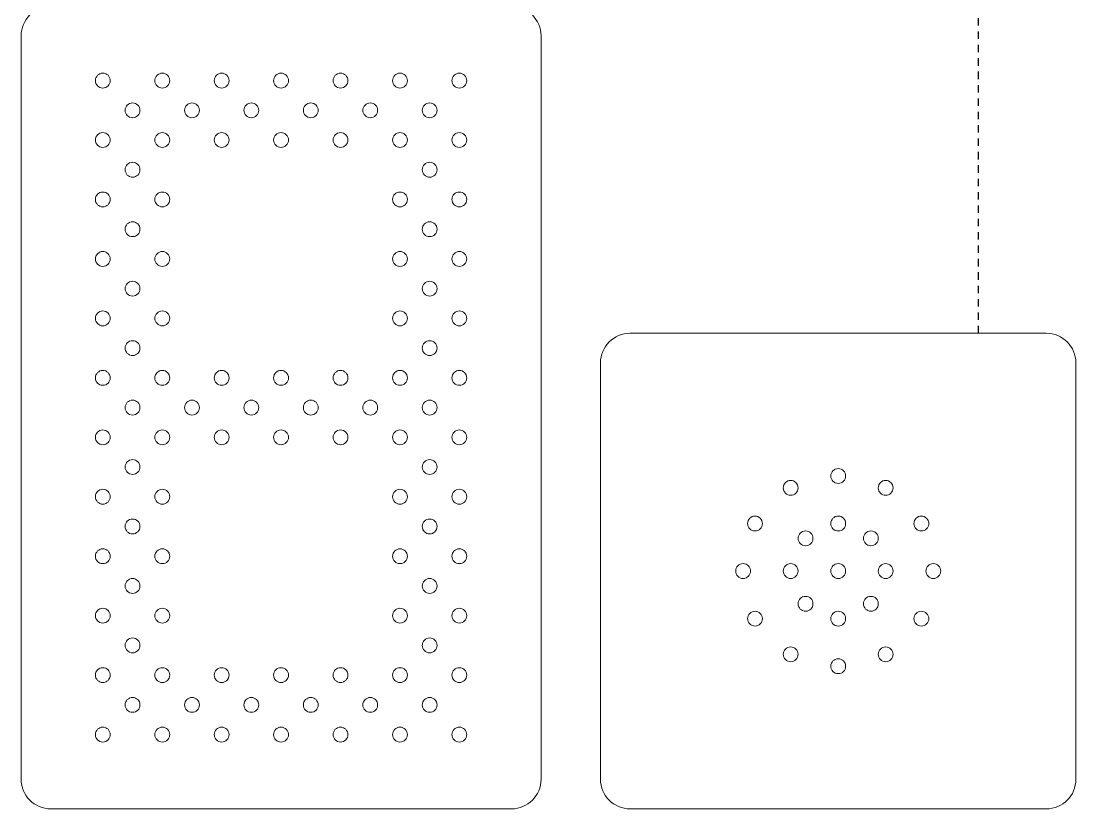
# Model space of a CAD drawing. Header units: inches. Extents: x 300 to 400, y -177 to 73.
# Drawn here: x 328.06 to 345.81, y -108.77 to -95.52 of the extents above; entities that cross this region are included whole.
import ezdxf

# ---------------------------------------------------------------- set-up
doc = ezdxf.new("R2010")
doc.units = ezdxf.units.IN
doc.header["$MEASUREMENT"] = 0
doc.linetypes.add('HIDDEN2', pattern=[0.1875, 0.125, -0.0625])
doc.layers.add('ScoreBone', color=5, linetype='Continuous')

msp = doc.modelspace()

# ---------------------------------------------------------------- linework, layer by layer
at = {"layer": 'ScoreBone', "color": 1, "linetype": 'HIDDEN2'}
msp.add_line((344.168, -100.768), (344.168, 73.232), dxfattribs=at)
at = {"layer": 'ScoreBone', "lineweight": 5}
for points in [[(328.057, -95.768), (328.057, -95.492), (328.282, -95.268), (328.557, -95.268)], [(336.307, -95.268), (336.582, -95.268), (336.807, -95.492), (336.807, -95.768)], [(328.057, -108.268), (328.057, -108.268), (328.057, -95.768), (328.057, -95.768)], [(336.807, -95.768), (336.807, -95.768), (336.807, -108.268), (336.807, -108.268)], [(337.807, -101.268), (337.807, -100.992), (338.03, -100.768), (338.307, -100.768)], [(338.307, -100.768), (338.307, -100.768), (345.307, -100.768), (345.307, -100.768)], [(345.307, -100.768), (345.583, -100.768), (345.807, -100.992), (345.807, -101.268)], [(337.807, -108.268), (337.807, -108.268), (337.807, -101.268), (337.807, -101.268)], [(345.807, -101.268), (345.807, -101.268), (345.807, -108.268), (345.807, -108.268)], [(328.557, -108.768), (328.282, -108.768), (328.057, -108.544), (328.057, -108.268)], [(336.807, -108.268), (336.807, -108.544), (336.582, -108.768), (336.307, -108.768)], [(338.307, -108.768), (338.03, -108.768), (337.807, -108.544), (337.807, -108.268)], [(345.807, -108.268), (345.807, -108.544), (345.583, -108.768), (345.307, -108.768)], [(336.307, -108.768), (336.307, -108.768), (328.557, -108.768), (328.557, -108.768)], [(345.307, -108.768), (345.307, -108.768), (338.307, -108.768), (338.307, -108.768)]]:
    msp.add_open_spline(points, degree=3, dxfattribs=at)
for points in [[(329.557, -96.518), (329.557, -96.587), (329.5, -96.643), (329.432, -96.643), (329.364, -96.643), (329.307, -96.587), (329.307, -96.518), (329.307, -96.449), (329.364, -96.393), (329.432, -96.393), (329.5, -96.393), (329.557, -96.449), (329.557, -96.518)], [(330.557, -96.518), (330.557, -96.587), (330.5, -96.643), (330.432, -96.643), (330.364, -96.643), (330.307, -96.587), (330.307, -96.518), (330.307, -96.449), (330.364, -96.393), (330.432, -96.393), (330.5, -96.393), (330.557, -96.449), (330.557, -96.518)], [(331.557, -96.518), (331.557, -96.587), (331.5, -96.643), (331.432, -96.643), (331.364, -96.643), (331.307, -96.587), (331.307, -96.518), (331.307, -96.449), (331.364, -96.393), (331.432, -96.393), (331.5, -96.393), (331.557, -96.449), (331.557, -96.518)], [(332.557, -96.518), (332.557, -96.587), (332.5, -96.643), (332.432, -96.643), (332.364, -96.643), (332.307, -96.587), (332.307, -96.518), (332.307, -96.449), (332.364, -96.393), (332.432, -96.393), (332.5, -96.393), (332.557, -96.449), (332.557, -96.518)], [(333.557, -96.518), (333.557, -96.587), (333.5, -96.643), (333.432, -96.643), (333.364, -96.643), (333.307, -96.587), (333.307, -96.518), (333.307, -96.449), (333.364, -96.393), (333.432, -96.393), (333.5, -96.393), (333.557, -96.449), (333.557, -96.518)], [(334.557, -96.518), (334.557, -96.587), (334.5, -96.643), (334.432, -96.643), (334.364, -96.643), (334.307, -96.587), (334.307, -96.518), (334.307, -96.449), (334.364, -96.393), (334.432, -96.393), (334.5, -96.393), (334.557, -96.449), (334.557, -96.518)], [(335.557, -96.518), (335.557, -96.587), (335.5, -96.643), (335.432, -96.643), (335.364, -96.643), (335.307, -96.587), (335.307, -96.518), (335.307, -96.449), (335.364, -96.393), (335.432, -96.393), (335.5, -96.393), (335.557, -96.449), (335.557, -96.518)], [(330.057, -97.018), (330.057, -97.087), (330, -97.143), (329.932, -97.143), (329.864, -97.143), (329.807, -97.087), (329.807, -97.018), (329.807, -96.949), (329.864, -96.893), (329.932, -96.893), (330, -96.893), (330.057, -96.949), (330.057, -97.018)], [(331.057, -97.018), (331.057, -97.087), (331, -97.143), (330.932, -97.143), (330.864, -97.143), (330.807, -97.087), (330.807, -97.018), (330.807, -96.949), (330.864, -96.893), (330.932, -96.893), (331, -96.893), (331.057, -96.949), (331.057, -97.018)], [(332.057, -97.018), (332.057, -97.087), (332, -97.143), (331.932, -97.143), (331.864, -97.143), (331.807, -97.087), (331.807, -97.018), (331.807, -96.949), (331.864, -96.893), (331.932, -96.893), (332, -96.893), (332.057, -96.949), (332.057, -97.018)], [(333.057, -97.018), (333.057, -97.087), (333, -97.143), (332.932, -97.143), (332.864, -97.143), (332.807, -97.087), (332.807, -97.018), (332.807, -96.949), (332.864, -96.893), (332.932, -96.893), (333, -96.893), (333.057, -96.949), (333.057, -97.018)], [(334.057, -97.018), (334.057, -97.087), (334, -97.143), (333.932, -97.143), (333.864, -97.143), (333.807, -97.087), (333.807, -97.018), (333.807, -96.949), (333.864, -96.893), (333.932, -96.893), (334, -96.893), (334.057, -96.949), (334.057, -97.018)], [(335.057, -97.018), (335.057, -97.087), (335, -97.143), (334.932, -97.143), (334.864, -97.143), (334.807, -97.087), (334.807, -97.018), (334.807, -96.949), (334.864, -96.893), (334.932, -96.893), (335, -96.893), (335.057, -96.949), (335.057, -97.018)], [(329.557, -97.518), (329.557, -97.587), (329.5, -97.643), (329.432, -97.643), (329.364, -97.643), (329.307, -97.587), (329.307, -97.518), (329.307, -97.449), (329.364, -97.393), (329.432, -97.393), (329.5, -97.393), (329.557, -97.449), (329.557, -97.518)], [(330.557, -97.518), (330.557, -97.587), (330.5, -97.643), (330.432, -97.643), (330.364, -97.643), (330.307, -97.587), (330.307, -97.518), (330.307, -97.449), (330.364, -97.393), (330.432, -97.393), (330.5, -97.393), (330.557, -97.449), (330.557, -97.518)], [(331.557, -97.518), (331.557, -97.587), (331.5, -97.643), (331.432, -97.643), (331.364, -97.643), (331.307, -97.587), (331.307, -97.518), (331.307, -97.449), (331.364, -97.393), (331.432, -97.393), (331.5, -97.393), (331.557, -97.449), (331.557, -97.518)], [(332.557, -97.518), (332.557, -97.587), (332.5, -97.643), (332.432, -97.643), (332.364, -97.643), (332.307, -97.587), (332.307, -97.518), (332.307, -97.449), (332.364, -97.393), (332.432, -97.393), (332.5, -97.393), (332.557, -97.449), (332.557, -97.518)], [(333.557, -97.518), (333.557, -97.587), (333.5, -97.643), (333.432, -97.643), (333.364, -97.643), (333.307, -97.587), (333.307, -97.518), (333.307, -97.449), (333.364, -97.393), (333.432, -97.393), (333.5, -97.393), (333.557, -97.449), (333.557, -97.518)], [(334.557, -97.518), (334.557, -97.587), (334.5, -97.643), (334.432, -97.643), (334.364, -97.643), (334.307, -97.587), (334.307, -97.518), (334.307, -97.449), (334.364, -97.393), (334.432, -97.393), (334.5, -97.393), (334.557, -97.449), (334.557, -97.518)], [(335.557, -97.518), (335.557, -97.587), (335.5, -97.643), (335.432, -97.643), (335.364, -97.643), (335.307, -97.587), (335.307, -97.518), (335.307, -97.449), (335.364, -97.393), (335.432, -97.393), (335.5, -97.393), (335.557, -97.449), (335.557, -97.518)], [(330.057, -98.018), (330.057, -98.087), (330, -98.143), (329.932, -98.143), (329.864, -98.143), (329.807, -98.087), (329.807, -98.018), (329.807, -97.949), (329.864, -97.893), (329.932, -97.893), (330, -97.893), (330.057, -97.949), (330.057, -98.018)], [(335.057, -98.018), (335.057, -98.087), (335, -98.143), (334.932, -98.143), (334.864, -98.143), (334.807, -98.087), (334.807, -98.018), (334.807, -97.949), (334.864, -97.893), (334.932, -97.893), (335, -97.893), (335.057, -97.949), (335.057, -98.018)], [(329.557, -98.518), (329.557, -98.587), (329.5, -98.643), (329.432, -98.643), (329.364, -98.643), (329.307, -98.587), (329.307, -98.518), (329.307, -98.449), (329.364, -98.393), (329.432, -98.393), (329.5, -98.393), (329.557, -98.449), (329.557, -98.518)], [(330.557, -98.518), (330.557, -98.587), (330.5, -98.643), (330.432, -98.643), (330.364, -98.643), (330.307, -98.587), (330.307, -98.518), (330.307, -98.449), (330.364, -98.393), (330.432, -98.393), (330.5, -98.393), (330.557, -98.449), (330.557, -98.518)], [(334.557, -98.518), (334.557, -98.587), (334.5, -98.643), (334.432, -98.643), (334.364, -98.643), (334.307, -98.587), (334.307, -98.518), (334.307, -98.449), (334.364, -98.393), (334.432, -98.393), (334.5, -98.393), (334.557, -98.449), (334.557, -98.518)], [(335.557, -98.518), (335.557, -98.587), (335.5, -98.643), (335.432, -98.643), (335.364, -98.643), (335.307, -98.587), (335.307, -98.518), (335.307, -98.449), (335.364, -98.393), (335.432, -98.393), (335.5, -98.393), (335.557, -98.449), (335.557, -98.518)], [(330.057, -99.018), (330.057, -99.087), (330, -99.143), (329.932, -99.143), (329.864, -99.143), (329.807, -99.087), (329.807, -99.018), (329.807, -98.949), (329.864, -98.893), (329.932, -98.893), (330, -98.893), (330.057, -98.949), (330.057, -99.018)], [(335.057, -99.018), (335.057, -99.087), (335, -99.143), (334.932, -99.143), (334.864, -99.143), (334.807, -99.087), (334.807, -99.018), (334.807, -98.949), (334.864, -98.893), (334.932, -98.893), (335, -98.893), (335.057, -98.949), (335.057, -99.018)], [(329.557, -99.518), (329.557, -99.587), (329.5, -99.643), (329.432, -99.643), (329.364, -99.643), (329.307, -99.587), (329.307, -99.518), (329.307, -99.449), (329.364, -99.393), (329.432, -99.393), (329.5, -99.393), (329.557, -99.449), (329.557, -99.518)], [(330.557, -99.518), (330.557, -99.587), (330.5, -99.643), (330.432, -99.643), (330.364, -99.643), (330.307, -99.587), (330.307, -99.518), (330.307, -99.449), (330.364, -99.393), (330.432, -99.393), (330.5, -99.393), (330.557, -99.449), (330.557, -99.518)], [(334.557, -99.518), (334.557, -99.587), (334.5, -99.643), (334.432, -99.643), (334.364, -99.643), (334.307, -99.587), (334.307, -99.518), (334.307, -99.449), (334.364, -99.393), (334.432, -99.393), (334.5, -99.393), (334.557, -99.449), (334.557, -99.518)], [(335.557, -99.518), (335.557, -99.587), (335.5, -99.643), (335.432, -99.643), (335.364, -99.643), (335.307, -99.587), (335.307, -99.518), (335.307, -99.449), (335.364, -99.393), (335.432, -99.393), (335.5, -99.393), (335.557, -99.449), (335.557, -99.518)], [(330.057, -100.018), (330.057, -100.087), (330, -100.143), (329.932, -100.143), (329.864, -100.143), (329.807, -100.087), (329.807, -100.018), (329.807, -99.949), (329.864, -99.893), (329.932, -99.893), (330, -99.893), (330.057, -99.949), (330.057, -100.018)], [(335.057, -100.018), (335.057, -100.087), (335, -100.143), (334.932, -100.143), (334.864, -100.143), (334.807, -100.087), (334.807, -100.018), (334.807, -99.949), (334.864, -99.893), (334.932, -99.893), (335, -99.893), (335.057, -99.949), (335.057, -100.018)], [(329.557, -100.518), (329.557, -100.587), (329.5, -100.643), (329.432, -100.643), (329.364, -100.643), (329.307, -100.587), (329.307, -100.518), (329.307, -100.449), (329.364, -100.393), (329.432, -100.393), (329.5, -100.393), (329.557, -100.449), (329.557, -100.518)], [(330.557, -100.518), (330.557, -100.587), (330.5, -100.643), (330.432, -100.643), (330.364, -100.643), (330.307, -100.587), (330.307, -100.518), (330.307, -100.449), (330.364, -100.393), (330.432, -100.393), (330.5, -100.393), (330.557, -100.449), (330.557, -100.518)], [(334.557, -100.518), (334.557, -100.587), (334.5, -100.643), (334.432, -100.643), (334.364, -100.643), (334.307, -100.587), (334.307, -100.518), (334.307, -100.449), (334.364, -100.393), (334.432, -100.393), (334.5, -100.393), (334.557, -100.449), (334.557, -100.518)], [(335.557, -100.518), (335.557, -100.587), (335.5, -100.643), (335.432, -100.643), (335.364, -100.643), (335.307, -100.587), (335.307, -100.518), (335.307, -100.449), (335.364, -100.393), (335.432, -100.393), (335.5, -100.393), (335.557, -100.449), (335.557, -100.518)], [(330.057, -101.018), (330.057, -101.087), (330, -101.143), (329.932, -101.143), (329.864, -101.143), (329.807, -101.087), (329.807, -101.018), (329.807, -100.949), (329.864, -100.893), (329.932, -100.893), (330, -100.893), (330.057, -100.949), (330.057, -101.018)], [(335.057, -101.018), (335.057, -101.087), (335, -101.143), (334.932, -101.143), (334.864, -101.143), (334.807, -101.087), (334.807, -101.018), (334.807, -100.949), (334.864, -100.893), (334.932, -100.893), (335, -100.893), (335.057, -100.949), (335.057, -101.018)], [(329.557, -101.518), (329.557, -101.587), (329.5, -101.643), (329.432, -101.643), (329.364, -101.643), (329.307, -101.587), (329.307, -101.518), (329.307, -101.449), (329.364, -101.393), (329.432, -101.393), (329.5, -101.393), (329.557, -101.449), (329.557, -101.518)], [(330.557, -101.518), (330.557, -101.587), (330.5, -101.643), (330.432, -101.643), (330.364, -101.643), (330.307, -101.587), (330.307, -101.518), (330.307, -101.449), (330.364, -101.393), (330.432, -101.393), (330.5, -101.393), (330.557, -101.449), (330.557, -101.518)], [(331.557, -101.518), (331.557, -101.587), (331.5, -101.643), (331.432, -101.643), (331.364, -101.643), (331.307, -101.587), (331.307, -101.518), (331.307, -101.449), (331.364, -101.393), (331.432, -101.393), (331.5, -101.393), (331.557, -101.449), (331.557, -101.518)], [(332.557, -101.518), (332.557, -101.587), (332.5, -101.643), (332.432, -101.643), (332.364, -101.643), (332.307, -101.587), (332.307, -101.518), (332.307, -101.449), (332.364, -101.393), (332.432, -101.393), (332.5, -101.393), (332.557, -101.449), (332.557, -101.518)], [(333.557, -101.518), (333.557, -101.587), (333.5, -101.643), (333.432, -101.643), (333.364, -101.643), (333.307, -101.587), (333.307, -101.518), (333.307, -101.449), (333.364, -101.393), (333.432, -101.393), (333.5, -101.393), (333.557, -101.449), (333.557, -101.518)], [(334.557, -101.518), (334.557, -101.587), (334.5, -101.643), (334.432, -101.643), (334.364, -101.643), (334.307, -101.587), (334.307, -101.518), (334.307, -101.449), (334.364, -101.393), (334.432, -101.393), (334.5, -101.393), (334.557, -101.449), (334.557, -101.518)], [(335.557, -101.518), (335.557, -101.587), (335.5, -101.643), (335.432, -101.643), (335.364, -101.643), (335.307, -101.587), (335.307, -101.518), (335.307, -101.449), (335.364, -101.393), (335.432, -101.393), (335.5, -101.393), (335.557, -101.449), (335.557, -101.518)], [(330.057, -102.018), (330.057, -102.087), (330, -102.143), (329.932, -102.143), (329.864, -102.143), (329.807, -102.087), (329.807, -102.018), (329.807, -101.949), (329.864, -101.893), (329.932, -101.893), (330, -101.893), (330.057, -101.949), (330.057, -102.018)], [(331.057, -102.018), (331.057, -102.087), (331, -102.143), (330.932, -102.143), (330.864, -102.143), (330.807, -102.087), (330.807, -102.018), (330.807, -101.949), (330.864, -101.893), (330.932, -101.893), (331, -101.893), (331.057, -101.949), (331.057, -102.018)], [(332.057, -102.018), (332.057, -102.087), (332, -102.143), (331.932, -102.143), (331.864, -102.143), (331.807, -102.087), (331.807, -102.018), (331.807, -101.949), (331.864, -101.893), (331.932, -101.893), (332, -101.893), (332.057, -101.949), (332.057, -102.018)], [(333.057, -102.018), (333.057, -102.087), (333, -102.143), (332.932, -102.143), (332.864, -102.143), (332.807, -102.087), (332.807, -102.018), (332.807, -101.949), (332.864, -101.893), (332.932, -101.893), (333, -101.893), (333.057, -101.949), (333.057, -102.018)], [(334.057, -102.018), (334.057, -102.087), (334, -102.143), (333.932, -102.143), (333.864, -102.143), (333.807, -102.087), (333.807, -102.018), (333.807, -101.949), (333.864, -101.893), (333.932, -101.893), (334, -101.893), (334.057, -101.949), (334.057, -102.018)], [(335.057, -102.018), (335.057, -102.087), (335, -102.143), (334.932, -102.143), (334.864, -102.143), (334.807, -102.087), (334.807, -102.018), (334.807, -101.949), (334.864, -101.893), (334.932, -101.893), (335, -101.893), (335.057, -101.949), (335.057, -102.018)], [(329.557, -102.518), (329.557, -102.587), (329.5, -102.643), (329.432, -102.643), (329.364, -102.643), (329.307, -102.587), (329.307, -102.518), (329.307, -102.449), (329.364, -102.393), (329.432, -102.393), (329.5, -102.393), (329.557, -102.449), (329.557, -102.518)], [(330.557, -102.518), (330.557, -102.587), (330.5, -102.643), (330.432, -102.643), (330.364, -102.643), (330.307, -102.587), (330.307, -102.518), (330.307, -102.449), (330.364, -102.393), (330.432, -102.393), (330.5, -102.393), (330.557, -102.449), (330.557, -102.518)], [(331.557, -102.518), (331.557, -102.587), (331.5, -102.643), (331.432, -102.643), (331.364, -102.643), (331.307, -102.587), (331.307, -102.518), (331.307, -102.449), (331.364, -102.393), (331.432, -102.393), (331.5, -102.393), (331.557, -102.449), (331.557, -102.518)], [(332.557, -102.518), (332.557, -102.587), (332.5, -102.643), (332.432, -102.643), (332.364, -102.643), (332.307, -102.587), (332.307, -102.518), (332.307, -102.449), (332.364, -102.393), (332.432, -102.393), (332.5, -102.393), (332.557, -102.449), (332.557, -102.518)], [(333.557, -102.518), (333.557, -102.587), (333.5, -102.643), (333.432, -102.643), (333.364, -102.643), (333.307, -102.587), (333.307, -102.518), (333.307, -102.449), (333.364, -102.393), (333.432, -102.393), (333.5, -102.393), (333.557, -102.449), (333.557, -102.518)], [(334.557, -102.518), (334.557, -102.587), (334.5, -102.643), (334.432, -102.643), (334.364, -102.643), (334.307, -102.587), (334.307, -102.518), (334.307, -102.449), (334.364, -102.393), (334.432, -102.393), (334.5, -102.393), (334.557, -102.449), (334.557, -102.518)], [(335.557, -102.518), (335.557, -102.587), (335.5, -102.643), (335.432, -102.643), (335.364, -102.643), (335.307, -102.587), (335.307, -102.518), (335.307, -102.449), (335.364, -102.393), (335.432, -102.393), (335.5, -102.393), (335.557, -102.449), (335.557, -102.518)], [(330.057, -103.018), (330.057, -103.087), (330, -103.143), (329.932, -103.143), (329.864, -103.143), (329.807, -103.087), (329.807, -103.018), (329.807, -102.949), (329.864, -102.893), (329.932, -102.893), (330, -102.893), (330.057, -102.949), (330.057, -103.018)], [(335.057, -103.018), (335.057, -103.087), (335, -103.143), (334.932, -103.143), (334.864, -103.143), (334.807, -103.087), (334.807, -103.018), (334.807, -102.949), (334.864, -102.893), (334.932, -102.893), (335, -102.893), (335.057, -102.949), (335.057, -103.018)], [(341.932, -103.168), (341.932, -103.237), (341.876, -103.293), (341.807, -103.293), (341.737, -103.293), (341.682, -103.237), (341.682, -103.168), (341.682, -103.099), (341.737, -103.043), (341.807, -103.043), (341.876, -103.043), (341.932, -103.099), (341.932, -103.168)], [(341.132, -103.368), (341.132, -103.437), (341.076, -103.493), (341.007, -103.493), (340.938, -103.493), (340.882, -103.437), (340.882, -103.368), (340.882, -103.299), (340.938, -103.243), (341.007, -103.243), (341.076, -103.243), (341.132, -103.299), (341.132, -103.368)], [(342.731, -103.368), (342.731, -103.437), (342.676, -103.493), (342.606, -103.493), (342.538, -103.493), (342.481, -103.437), (342.481, -103.368), (342.481, -103.299), (342.538, -103.243), (342.606, -103.243), (342.676, -103.243), (342.731, -103.299), (342.731, -103.368)], [(329.557, -103.518), (329.557, -103.587), (329.5, -103.643), (329.432, -103.643), (329.364, -103.643), (329.307, -103.587), (329.307, -103.518), (329.307, -103.449), (329.364, -103.393), (329.432, -103.393), (329.5, -103.393), (329.557, -103.449), (329.557, -103.518)], [(329.557, -103.518), (329.557, -103.587), (329.5, -103.643), (329.432, -103.643), (329.364, -103.643), (329.307, -103.587), (329.307, -103.518), (329.307, -103.449), (329.364, -103.393), (329.432, -103.393), (329.5, -103.393), (329.557, -103.449), (329.557, -103.518)], [(330.557, -103.518), (330.557, -103.587), (330.5, -103.643), (330.432, -103.643), (330.364, -103.643), (330.307, -103.587), (330.307, -103.518), (330.307, -103.449), (330.364, -103.393), (330.432, -103.393), (330.5, -103.393), (330.557, -103.449), (330.557, -103.518)], [(330.557, -103.518), (330.557, -103.587), (330.5, -103.643), (330.432, -103.643), (330.364, -103.643), (330.307, -103.587), (330.307, -103.518), (330.307, -103.449), (330.364, -103.393), (330.432, -103.393), (330.5, -103.393), (330.557, -103.449), (330.557, -103.518)], [(334.557, -103.518), (334.557, -103.587), (334.5, -103.643), (334.432, -103.643), (334.364, -103.643), (334.307, -103.587), (334.307, -103.518), (334.307, -103.449), (334.364, -103.393), (334.432, -103.393), (334.5, -103.393), (334.557, -103.449), (334.557, -103.518)], [(334.557, -103.518), (334.557, -103.587), (334.5, -103.643), (334.432, -103.643), (334.364, -103.643), (334.307, -103.587), (334.307, -103.518), (334.307, -103.449), (334.364, -103.393), (334.432, -103.393), (334.5, -103.393), (334.557, -103.449), (334.557, -103.518)], [(335.557, -103.518), (335.557, -103.587), (335.5, -103.643), (335.432, -103.643), (335.364, -103.643), (335.307, -103.587), (335.307, -103.518), (335.307, -103.449), (335.364, -103.393), (335.432, -103.393), (335.5, -103.393), (335.557, -103.449), (335.557, -103.518)], [(335.557, -103.518), (335.557, -103.587), (335.5, -103.643), (335.432, -103.643), (335.364, -103.643), (335.307, -103.587), (335.307, -103.518), (335.307, -103.449), (335.364, -103.393), (335.432, -103.393), (335.5, -103.393), (335.557, -103.449), (335.557, -103.518)], [(330.057, -104.018), (330.057, -104.087), (330, -104.143), (329.932, -104.143), (329.864, -104.143), (329.807, -104.087), (329.807, -104.018), (329.807, -103.949), (329.864, -103.893), (329.932, -103.893), (330, -103.893), (330.057, -103.949), (330.057, -104.018)], [(330.057, -104.018), (330.057, -104.087), (330, -104.143), (329.932, -104.143), (329.864, -104.143), (329.807, -104.087), (329.807, -104.018), (329.807, -103.949), (329.864, -103.893), (329.932, -103.893), (330, -103.893), (330.057, -103.949), (330.057, -104.018)], [(335.057, -104.018), (335.057, -104.087), (335, -104.143), (334.932, -104.143), (334.864, -104.143), (334.807, -104.087), (334.807, -104.018), (334.807, -103.949), (334.864, -103.893), (334.932, -103.893), (335, -103.893), (335.057, -103.949), (335.057, -104.018)], [(335.057, -104.018), (335.057, -104.087), (335, -104.143), (334.932, -104.143), (334.864, -104.143), (334.807, -104.087), (334.807, -104.018), (334.807, -103.949), (334.864, -103.893), (334.932, -103.893), (335, -103.893), (335.057, -103.949), (335.057, -104.018)], [(340.532, -103.968), (340.532, -104.037), (340.476, -104.093), (340.407, -104.093), (340.338, -104.093), (340.282, -104.037), (340.282, -103.968), (340.282, -103.899), (340.338, -103.843), (340.407, -103.843), (340.476, -103.843), (340.532, -103.899), (340.532, -103.968)], [(341.932, -103.968), (341.932, -104.037), (341.876, -104.093), (341.807, -104.093), (341.737, -104.093), (341.682, -104.037), (341.682, -103.968), (341.682, -103.899), (341.737, -103.843), (341.807, -103.843), (341.876, -103.843), (341.932, -103.899), (341.932, -103.968)], [(343.332, -103.968), (343.332, -104.037), (343.275, -104.093), (343.207, -104.093), (343.138, -104.093), (343.082, -104.037), (343.082, -103.968), (343.082, -103.899), (343.138, -103.843), (343.207, -103.843), (343.275, -103.843), (343.332, -103.899), (343.332, -103.968)], [(341.382, -104.218), (341.382, -104.287), (341.326, -104.343), (341.257, -104.343), (341.188, -104.343), (341.132, -104.287), (341.132, -104.218), (341.132, -104.149), (341.188, -104.093), (341.257, -104.093), (341.326, -104.093), (341.382, -104.149), (341.382, -104.218)], [(342.481, -104.218), (342.481, -104.287), (342.426, -104.343), (342.356, -104.343), (342.288, -104.343), (342.231, -104.287), (342.231, -104.218), (342.231, -104.149), (342.288, -104.093), (342.356, -104.093), (342.426, -104.093), (342.481, -104.149), (342.481, -104.218)], [(329.557, -104.518), (329.557, -104.587), (329.5, -104.643), (329.432, -104.643), (329.364, -104.643), (329.307, -104.587), (329.307, -104.518), (329.307, -104.449), (329.364, -104.393), (329.432, -104.393), (329.5, -104.393), (329.557, -104.449), (329.557, -104.518)], [(330.557, -104.518), (330.557, -104.587), (330.5, -104.643), (330.432, -104.643), (330.364, -104.643), (330.307, -104.587), (330.307, -104.518), (330.307, -104.449), (330.364, -104.393), (330.432, -104.393), (330.5, -104.393), (330.557, -104.449), (330.557, -104.518)], [(334.557, -104.518), (334.557, -104.587), (334.5, -104.643), (334.432, -104.643), (334.364, -104.643), (334.307, -104.587), (334.307, -104.518), (334.307, -104.449), (334.364, -104.393), (334.432, -104.393), (334.5, -104.393), (334.557, -104.449), (334.557, -104.518)], [(335.557, -104.518), (335.557, -104.587), (335.5, -104.643), (335.432, -104.643), (335.364, -104.643), (335.307, -104.587), (335.307, -104.518), (335.307, -104.449), (335.364, -104.393), (335.432, -104.393), (335.5, -104.393), (335.557, -104.449), (335.557, -104.518)], [(340.332, -104.768), (340.332, -104.837), (340.275, -104.893), (340.207, -104.893), (340.138, -104.893), (340.082, -104.837), (340.082, -104.768), (340.082, -104.699), (340.138, -104.643), (340.207, -104.643), (340.275, -104.643), (340.332, -104.699), (340.332, -104.768)], [(341.132, -104.768), (341.132, -104.837), (341.076, -104.893), (341.007, -104.893), (340.938, -104.893), (340.882, -104.837), (340.882, -104.768), (340.882, -104.699), (340.938, -104.643), (341.007, -104.643), (341.076, -104.643), (341.132, -104.699), (341.132, -104.768)], [(341.932, -104.768), (341.932, -104.837), (341.876, -104.893), (341.807, -104.893), (341.737, -104.893), (341.682, -104.837), (341.682, -104.768), (341.682, -104.699), (341.737, -104.643), (341.807, -104.643), (341.876, -104.643), (341.932, -104.699), (341.932, -104.768)], [(342.731, -104.768), (342.731, -104.837), (342.676, -104.893), (342.606, -104.893), (342.538, -104.893), (342.481, -104.837), (342.481, -104.768), (342.481, -104.699), (342.538, -104.643), (342.606, -104.643), (342.676, -104.643), (342.731, -104.699), (342.731, -104.768)], [(343.532, -104.768), (343.532, -104.837), (343.476, -104.893), (343.407, -104.893), (343.338, -104.893), (343.282, -104.837), (343.282, -104.768), (343.282, -104.699), (343.338, -104.643), (343.407, -104.643), (343.476, -104.643), (343.532, -104.699), (343.532, -104.768)], [(330.057, -105.018), (330.057, -105.087), (330, -105.143), (329.932, -105.143), (329.864, -105.143), (329.807, -105.087), (329.807, -105.018), (329.807, -104.949), (329.864, -104.893), (329.932, -104.893), (330, -104.893), (330.057, -104.949), (330.057, -105.018)], [(335.057, -105.018), (335.057, -105.087), (335, -105.143), (334.932, -105.143), (334.864, -105.143), (334.807, -105.087), (334.807, -105.018), (334.807, -104.949), (334.864, -104.893), (334.932, -104.893), (335, -104.893), (335.057, -104.949), (335.057, -105.018)], [(341.382, -105.318), (341.382, -105.387), (341.326, -105.443), (341.257, -105.443), (341.188, -105.443), (341.132, -105.387), (341.132, -105.318), (341.132, -105.249), (341.188, -105.193), (341.257, -105.193), (341.326, -105.193), (341.382, -105.249), (341.382, -105.318)], [(342.481, -105.318), (342.481, -105.387), (342.426, -105.443), (342.356, -105.443), (342.288, -105.443), (342.231, -105.387), (342.231, -105.318), (342.231, -105.249), (342.288, -105.193), (342.356, -105.193), (342.426, -105.193), (342.481, -105.249), (342.481, -105.318)], [(329.557, -105.518), (329.557, -105.587), (329.5, -105.643), (329.432, -105.643), (329.364, -105.643), (329.307, -105.587), (329.307, -105.518), (329.307, -105.449), (329.364, -105.393), (329.432, -105.393), (329.5, -105.393), (329.557, -105.449), (329.557, -105.518)], [(330.557, -105.518), (330.557, -105.587), (330.5, -105.643), (330.432, -105.643), (330.364, -105.643), (330.307, -105.587), (330.307, -105.518), (330.307, -105.449), (330.364, -105.393), (330.432, -105.393), (330.5, -105.393), (330.557, -105.449), (330.557, -105.518)], [(334.557, -105.518), (334.557, -105.587), (334.5, -105.643), (334.432, -105.643), (334.364, -105.643), (334.307, -105.587), (334.307, -105.518), (334.307, -105.449), (334.364, -105.393), (334.432, -105.393), (334.5, -105.393), (334.557, -105.449), (334.557, -105.518)], [(335.557, -105.518), (335.557, -105.587), (335.5, -105.643), (335.432, -105.643), (335.364, -105.643), (335.307, -105.587), (335.307, -105.518), (335.307, -105.449), (335.364, -105.393), (335.432, -105.393), (335.5, -105.393), (335.557, -105.449), (335.557, -105.518)], [(340.532, -105.568), (340.532, -105.637), (340.476, -105.693), (340.407, -105.693), (340.338, -105.693), (340.282, -105.637), (340.282, -105.568), (340.282, -105.499), (340.338, -105.443), (340.407, -105.443), (340.476, -105.443), (340.532, -105.499), (340.532, -105.568)], [(341.932, -105.568), (341.932, -105.637), (341.876, -105.693), (341.807, -105.693), (341.737, -105.693), (341.682, -105.637), (341.682, -105.568), (341.682, -105.499), (341.737, -105.443), (341.807, -105.443), (341.876, -105.443), (341.932, -105.499), (341.932, -105.568)], [(343.332, -105.568), (343.332, -105.637), (343.275, -105.693), (343.207, -105.693), (343.138, -105.693), (343.082, -105.637), (343.082, -105.568), (343.082, -105.499), (343.138, -105.443), (343.207, -105.443), (343.275, -105.443), (343.332, -105.499), (343.332, -105.568)], [(330.057, -106.018), (330.057, -106.087), (330, -106.143), (329.932, -106.143), (329.864, -106.143), (329.807, -106.087), (329.807, -106.018), (329.807, -105.949), (329.864, -105.893), (329.932, -105.893), (330, -105.893), (330.057, -105.949), (330.057, -106.018)], [(335.057, -106.018), (335.057, -106.087), (335, -106.143), (334.932, -106.143), (334.864, -106.143), (334.807, -106.087), (334.807, -106.018), (334.807, -105.949), (334.864, -105.893), (334.932, -105.893), (335, -105.893), (335.057, -105.949), (335.057, -106.018)], [(341.132, -106.168), (341.132, -106.237), (341.076, -106.293), (341.007, -106.293), (340.938, -106.293), (340.882, -106.237), (340.882, -106.168), (340.882, -106.099), (340.938, -106.043), (341.007, -106.043), (341.076, -106.043), (341.132, -106.099), (341.132, -106.168)], [(342.731, -106.168), (342.731, -106.237), (342.676, -106.293), (342.606, -106.293), (342.538, -106.293), (342.481, -106.237), (342.481, -106.168), (342.481, -106.099), (342.538, -106.043), (342.606, -106.043), (342.676, -106.043), (342.731, -106.099), (342.731, -106.168)], [(341.932, -106.368), (341.932, -106.437), (341.876, -106.493), (341.807, -106.493), (341.737, -106.493), (341.682, -106.437), (341.682, -106.368), (341.682, -106.299), (341.737, -106.243), (341.807, -106.243), (341.876, -106.243), (341.932, -106.299), (341.932, -106.368)], [(329.557, -106.518), (329.557, -106.587), (329.5, -106.643), (329.432, -106.643), (329.364, -106.643), (329.307, -106.587), (329.307, -106.518), (329.307, -106.449), (329.364, -106.393), (329.432, -106.393), (329.5, -106.393), (329.557, -106.449), (329.557, -106.518)], [(330.557, -106.518), (330.557, -106.587), (330.5, -106.643), (330.432, -106.643), (330.364, -106.643), (330.307, -106.587), (330.307, -106.518), (330.307, -106.449), (330.364, -106.393), (330.432, -106.393), (330.5, -106.393), (330.557, -106.449), (330.557, -106.518)], [(331.557, -106.518), (331.557, -106.587), (331.5, -106.643), (331.432, -106.643), (331.364, -106.643), (331.307, -106.587), (331.307, -106.518), (331.307, -106.449), (331.364, -106.393), (331.432, -106.393), (331.5, -106.393), (331.557, -106.449), (331.557, -106.518)], [(332.557, -106.518), (332.557, -106.587), (332.5, -106.643), (332.432, -106.643), (332.364, -106.643), (332.307, -106.587), (332.307, -106.518), (332.307, -106.449), (332.364, -106.393), (332.432, -106.393), (332.5, -106.393), (332.557, -106.449), (332.557, -106.518)], [(333.557, -106.518), (333.557, -106.587), (333.5, -106.643), (333.432, -106.643), (333.364, -106.643), (333.307, -106.587), (333.307, -106.518), (333.307, -106.449), (333.364, -106.393), (333.432, -106.393), (333.5, -106.393), (333.557, -106.449), (333.557, -106.518)], [(334.557, -106.518), (334.557, -106.587), (334.5, -106.643), (334.432, -106.643), (334.364, -106.643), (334.307, -106.587), (334.307, -106.518), (334.307, -106.449), (334.364, -106.393), (334.432, -106.393), (334.5, -106.393), (334.557, -106.449), (334.557, -106.518)], [(335.557, -106.518), (335.557, -106.587), (335.5, -106.643), (335.432, -106.643), (335.364, -106.643), (335.307, -106.587), (335.307, -106.518), (335.307, -106.449), (335.364, -106.393), (335.432, -106.393), (335.5, -106.393), (335.557, -106.449), (335.557, -106.518)], [(330.057, -107.018), (330.057, -107.087), (330, -107.143), (329.932, -107.143), (329.864, -107.143), (329.807, -107.087), (329.807, -107.018), (329.807, -106.949), (329.864, -106.893), (329.932, -106.893), (330, -106.893), (330.057, -106.949), (330.057, -107.018)], [(331.057, -107.018), (331.057, -107.087), (331, -107.143), (330.932, -107.143), (330.864, -107.143), (330.807, -107.087), (330.807, -107.018), (330.807, -106.949), (330.864, -106.893), (330.932, -106.893), (331, -106.893), (331.057, -106.949), (331.057, -107.018)], [(332.057, -107.018), (332.057, -107.087), (332, -107.143), (331.932, -107.143), (331.864, -107.143), (331.807, -107.087), (331.807, -107.018), (331.807, -106.949), (331.864, -106.893), (331.932, -106.893), (332, -106.893), (332.057, -106.949), (332.057, -107.018)], [(333.057, -107.018), (333.057, -107.087), (333, -107.143), (332.932, -107.143), (332.864, -107.143), (332.807, -107.087), (332.807, -107.018), (332.807, -106.949), (332.864, -106.893), (332.932, -106.893), (333, -106.893), (333.057, -106.949), (333.057, -107.018)], [(334.057, -107.018), (334.057, -107.087), (334, -107.143), (333.932, -107.143), (333.864, -107.143), (333.807, -107.087), (333.807, -107.018), (333.807, -106.949), (333.864, -106.893), (333.932, -106.893), (334, -106.893), (334.057, -106.949), (334.057, -107.018)], [(335.057, -107.018), (335.057, -107.087), (335, -107.143), (334.932, -107.143), (334.864, -107.143), (334.807, -107.087), (334.807, -107.018), (334.807, -106.949), (334.864, -106.893), (334.932, -106.893), (335, -106.893), (335.057, -106.949), (335.057, -107.018)], [(329.557, -107.518), (329.557, -107.587), (329.5, -107.643), (329.432, -107.643), (329.364, -107.643), (329.307, -107.587), (329.307, -107.518), (329.307, -107.449), (329.364, -107.393), (329.432, -107.393), (329.5, -107.393), (329.557, -107.449), (329.557, -107.518)], [(330.557, -107.518), (330.557, -107.587), (330.5, -107.643), (330.432, -107.643), (330.364, -107.643), (330.307, -107.587), (330.307, -107.518), (330.307, -107.449), (330.364, -107.393), (330.432, -107.393), (330.5, -107.393), (330.557, -107.449), (330.557, -107.518)], [(331.557, -107.518), (331.557, -107.587), (331.5, -107.643), (331.432, -107.643), (331.364, -107.643), (331.307, -107.587), (331.307, -107.518), (331.307, -107.449), (331.364, -107.393), (331.432, -107.393), (331.5, -107.393), (331.557, -107.449), (331.557, -107.518)], [(332.557, -107.518), (332.557, -107.587), (332.5, -107.643), (332.432, -107.643), (332.364, -107.643), (332.307, -107.587), (332.307, -107.518), (332.307, -107.449), (332.364, -107.393), (332.432, -107.393), (332.5, -107.393), (332.557, -107.449), (332.557, -107.518)], [(333.557, -107.518), (333.557, -107.587), (333.5, -107.643), (333.432, -107.643), (333.364, -107.643), (333.307, -107.587), (333.307, -107.518), (333.307, -107.449), (333.364, -107.393), (333.432, -107.393), (333.5, -107.393), (333.557, -107.449), (333.557, -107.518)], [(334.557, -107.518), (334.557, -107.587), (334.5, -107.643), (334.432, -107.643), (334.364, -107.643), (334.307, -107.587), (334.307, -107.518), (334.307, -107.449), (334.364, -107.393), (334.432, -107.393), (334.5, -107.393), (334.557, -107.449), (334.557, -107.518)], [(335.557, -107.518), (335.557, -107.587), (335.5, -107.643), (335.432, -107.643), (335.364, -107.643), (335.307, -107.587), (335.307, -107.518), (335.307, -107.449), (335.364, -107.393), (335.432, -107.393), (335.5, -107.393), (335.557, -107.449), (335.557, -107.518)]]:
    msp.add_open_spline(points, degree=3, knots=[0, 0, 0, 0, 1, 1, 1, 2, 2, 2, 3, 3, 3, 4, 4, 4, 4], dxfattribs=at)

doc.saveas('drawing.dxf')
